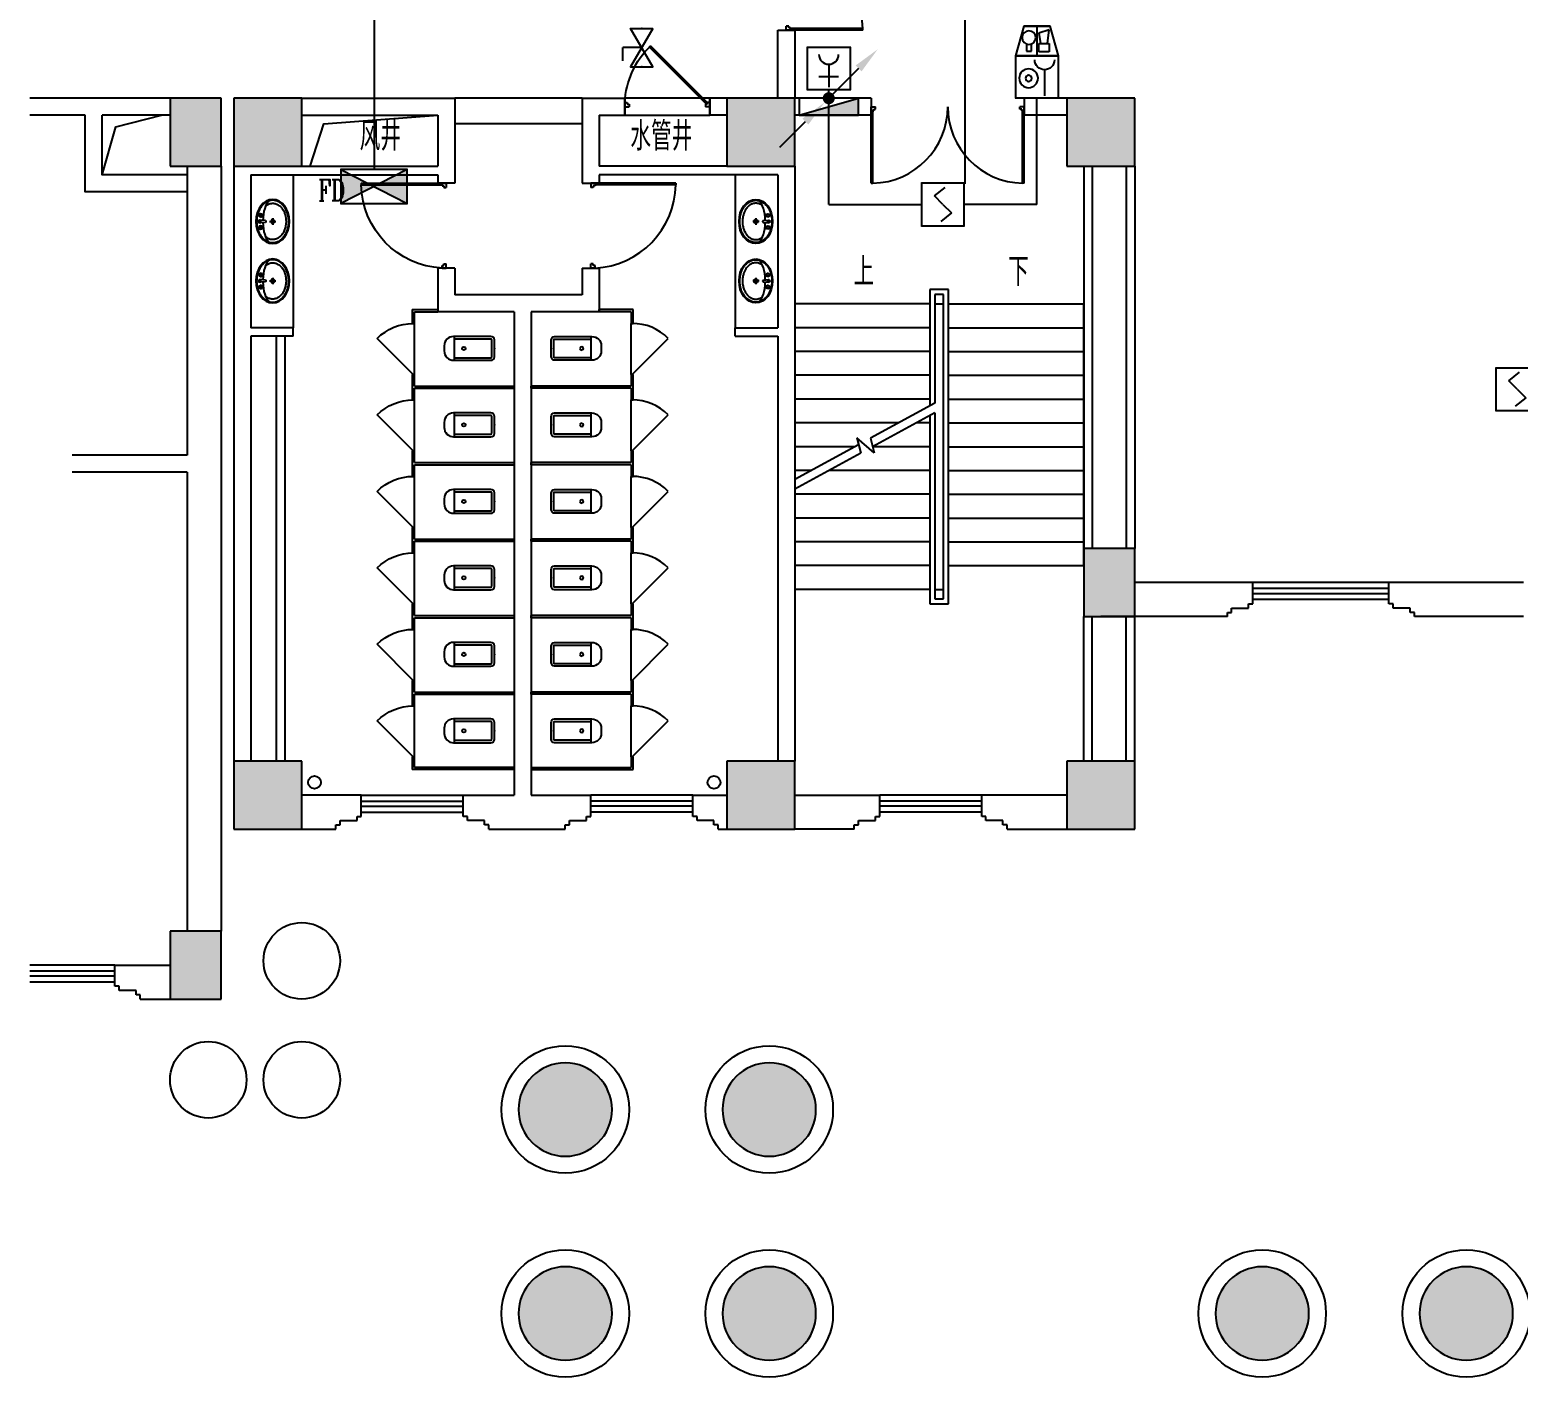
# Model space of a CAD drawing. Extents: x 190999 to 918899, y -200814 to 215286.
# Drawn here: x 771049 to 788560, y -62346 to -46491 of the extents above; entities that cross this region are included whole.
import ezdxf

# ---------------------------------------------------------------- set-up
doc = ezdxf.new("R2010")
doc.units = 0
doc.header["$LTSCALE"] = 1000
doc.header["$MEASUREMENT"] = 0
for name, color, linetype in [('00-EQUIP', 3, 'Continuous'), ('00-LWIRE', 4, 'Continuous'), ('00-WIRE-4', 6, 'Continuous'), ('A-卫生间', 250, 'Continuous'), ('A-墙线', 2, 'Continuous'), ('A-外包装修', 250, 'Continuous'), ('A-外窗', 145, 'Continuous'), ('A-门', 167, 'Continuous'), ('COLUMN', 2, 'Continuous'), ('DIM_SYMB', 3, 'Continuous'), ('EQUIP_消火栓', 1, 'Continuous'), ('PUB_HATCH', 250, 'Continuous'), ('PUB_TEXT', 7, 'Continuous'), ('STAIR', 5, 'Continuous'), ('房间名称', 7, 'Continuous'), ('暖通-风-说明', 3, 'Continuous'), ('洞口线', 165, 'Continuous'), ('雨水管', 151, 'Continuous')]:
    doc.layers.add(name, color=color, linetype=linetype)
doc.styles.add('_TCH_DIM', font='SIMPLEX', dxfattribs={"bigfont": 'GBCBIG'})
doc.styles.add('HZ-ZGBZ', font='romanc.shx', dxfattribs={"width": 0.65})
doc.styles.get("Standard").update_dxf_attribs({"font": 'simhei.ttf'})

# ---------------------------------------------------------------- blocks, each defined once
blk = doc.blocks.new('m1800')
at = {"layer": 'A-墙线'}
for p, q in [((-900, -100), (-900, 100)), ((900, -100), (900, 100))]:
    blk.add_line(p, q, dxfattribs=at)
at = {"layer": 'A-门'}
for p, q in [((-900, 900), (-900, 0)), ((-900, 900), (-880, 900)), ((-880, 900), (-880, 50)), ((880, 900), (880, 50)), ((900, 900), (880, 900)), ((900, 900), (900, 0)), ((-900, 50), (-870, 50)), ((-900, 0), (-850, 0)), ((-870, 50), (-870, 30)), ((-870, 30), (-850, 30)), ((-850, 30), (-850, 0)), ((850, 30), (850, 0)), ((870, 30), (850, 30)), ((900, 0), (850, 0)), ((870, 50), (870, 30)), ((900, 50), (870, 50))]:
    blk.add_line(p, q, dxfattribs=at)
for centre, start, end in [((-900, 0), 0, 88.7267), ((900, 0), 91.2733, 180)]:
    blk.add_arc(centre, 900, start, end, dxfattribs=at)
blk = doc.blocks.new('m1000')
at = {"layer": 'A-墙线'}
for p, q in [((0, 0), (0, 200)), ((1000, 0), (1000, 200))]:
    blk.add_line(p, q, dxfattribs=at)
at = {"layer": 'A-门'}
for p, q in [((0, 1100), (0, 100)), ((0, 1100), (20, 1100)), ((20, 1100), (20, 150)), ((0, 150), (30, 150)), ((0, 100), (50, 100)), ((30, 150), (30, 130)), ((30, 130), (50, 130)), ((50, 130), (50, 100)), ((950, 130), (950, 100)), ((970, 130), (950, 130)), ((1000, 100), (950, 100)), ((970, 150), (970, 130)), ((1000, 150), (970, 150)), ((1000, 150), (1000, 100))]:
    blk.add_line(p, q, dxfattribs=at)
blk.add_arc((0, 100), 1000, 2.866, 88.854, dxfattribs=at)
blk = doc.blocks.new('手盆')
at = {"layer": 'A-卫生间'}
for p, q in [((113, 12), (46, 16)), ((160, 0), (235, 0)), ((198, -37), (198, 38)), ((113, -11), (46, -16))]:
    blk.add_line(p, q, dxfattribs=at)
for centre, major_axis, ratio, start_param, end_param in [((198, 0), (0, 259), 0.763797, 3.141593, 9.424778), ((194, 0), (0, 259), 0.413212, 0.351725, 1.519021), ((106, 0), (0, 13.9), 0.9, 3.760941, 5.663837), ((194, 0), (0, 259), 0.413212, 1.620217, 2.789865)]:
    blk.add_ellipse(centre, major_axis=major_axis, ratio=ratio, start_param=start_param, end_param=end_param, dxfattribs=at)
for centre, major_axis in [((46, 0), (0, 15.8)), ((56, 71), (0, 20.6)), ((56, 71), (0, 15.6)), ((198, 0), (0, 23.4)), ((56, -71), (0, 20.6)), ((56, -71), (0, 15.6))]:
    blk.add_ellipse(centre, major_axis=major_axis, ratio=0.9, dxfattribs=at)
for points, knots in [([(198, -249), (204, -249), (211, -249), (228, -246), (239, -243), (260, -236), (270, -231), (290, -218), (299, -211), (317, -194), (325, -185), (340, -164), (347, -153), (360, -129), (365, -116), (374, -90), (378, -76), (383, -48), (385, -34), (387, -5), (387, 9), (385, 38), (383, 52), (377, 80), (373, 94), (364, 120), (358, 133), (345, 156), (338, 167), (323, 187), (314, 197), (296, 213), (287, 220), (267, 232), (257, 237), (236, 244), (225, 247), (204, 249), (193, 249), (171, 247), (161, 245), (140, 237), (129, 232), (110, 221), (100, 213), (82, 197), (74, 188), (58, 168), (51, 157), (38, 133), (32, 121), (23, 95), (19, 81), (13, 53), (11, 39), (9, 10), (9, -4), (10, -33), (12, -47), (18, -75), (21, -89), (30, -115), (36, -128), (48, -152), (55, -163), (70, -184), (78, -193), (96, -210), (105, -218), (125, -230), (135, -235), (156, -243), (167, -246), (184, -249), (191, -249), (198, -249)], [0, 0, 0, 0, 0.105369, 0.105369, 0.278747, 0.278747, 0.452125, 0.452125, 0.625504, 0.625504, 0.798882, 0.798882, 0.97226, 0.97226, 1.145639, 1.145639, 1.319017, 1.319017, 1.492395, 1.492395, 1.665774, 1.665774, 1.839152, 1.839152, 2.01253, 2.01253, 2.185909, 2.185909, 2.359287, 2.359287, 2.532665, 2.532665, 2.706044, 2.706044, 2.879422, 2.879422, 3.0528, 3.0528, 3.226179, 3.226179, 3.399557, 3.399557, 3.572935, 3.572935, 3.746313, 3.746313, 3.919692, 3.919692, 4.09307, 4.09307, 4.266448, 4.266448, 4.439827, 4.439827, 4.613205, 4.613205, 4.786583, 4.786583, 4.959962, 4.959962, 5.13334, 5.13334, 5.306718, 5.306718, 5.480097, 5.480097, 5.653475, 5.653475, 5.826853, 5.826853, 6.000232, 6.000232, 6.17361, 6.17361, 6.283185, 6.283185, 6.283185, 6.283185]), ([(119, -185), (121, -187), (123, -188), (130, -193), (135, -196), (146, -202), (152, -205), (163, -209), (169, -210), (180, -213), (186, -214), (194, -214), (196, -214), (198, -214), (204, -214), (209, -214), (222, -212), (229, -210), (241, -206), (245, -204), (254, -200), (259, -197), (269, -191), (275, -187), (286, -178), (291, -173), (300, -162), (304, -158), (314, -145), (319, -137), (327, -123), (329, -118), (334, -107), (336, -101), (341, -89), (343, -83), (346, -71), (348, -64), (351, -49), (352, -40), (354, -22), (355, -13), (355, 5), (355, 14), (354, 32), (352, 41), (349, 58), (348, 66), (343, 81), (341, 89), (335, 104), (332, 111), (326, 125), (322, 132), (314, 144), (310, 150), (301, 162), (296, 167), (287, 177), (281, 181), (272, 189), (267, 192), (256, 199), (250, 202), (238, 207), (233, 209), (223, 211), (217, 212), (205, 214), (198, 214), (186, 213), (181, 213), (171, 211), (166, 210), (151, 205), (141, 200), (128, 191), (123, 188), (119, 185)], [5.740897, 5.740897, 5.740897, 5.740897, 5.780874, 5.780874, 5.896829, 5.896829, 6.012784, 6.012784, 6.128739, 6.128739, 6.240697, 6.240697, 6.283185, 6.283185, 6.283185, 6.399826, 6.399826, 6.5409, 6.5409, 6.634, 6.634, 6.7271, 6.7271, 6.852188, 6.852188, 6.977276, 6.977276, 7.077377, 7.077377, 7.229977, 7.229977, 7.317389, 7.317389, 7.404801, 7.404801, 7.497094, 7.497094, 7.589386, 7.589386, 7.712334, 7.712334, 7.835281, 7.835281, 7.958228, 7.958228, 8.081175, 8.081175, 8.194983, 8.194983, 8.30879, 8.30879, 8.422598, 8.422598, 8.537599, 8.537599, 8.6526, 8.6526, 8.767602, 8.767602, 8.884432, 8.884432, 8.982435, 8.982435, 9.119467, 9.119467, 9.224191, 9.224191, 9.328914, 9.328914, 9.470087, 9.470087, 9.571187, 9.571187, 9.672288, 9.672288, 9.874489, 9.874489, 9.967059, 9.967059, 9.967059, 9.967059])]:
    blk.add_open_spline(points, degree=3, knots=knots, dxfattribs=at)
blk.add_point((46, 0), dxfattribs=at)
blk = doc.blocks.new('$TwtSys$00000434')
for p, q in [((-0.5, 0.5), (-0.5, -0.5)), ((-0.5, -0.5), (0.5, 0.5)), ((0.5, 0.5), (-0.5, 0.5)), ((0.5, -0.5), (0.5, 0.5)), ((-0.5, -0.5), (0.5, -0.5))]:
    blk.add_line(p, q)
blk.add_solid([(0.5, -0.5), (0.5, 0.5), (-0.5, -0.5)])
blk = doc.blocks.new('bfm01')
at = {"layer": 'A-墙线'}
for p, q in [((-200, 0), (0, 0)), ((-200, -1000), (0, -1000))]:
    blk.add_line(p, q, dxfattribs=at)
at = {"layer": 'A-门'}
for p, q in [((-200, -1000), (-200, 0)), ((-100, 0), (-100, -50)), ((-70, -50), (-100, -50)), ((-50, -30), (-70, -30)), ((-70, -30), (-70, -50)), ((-64, -44), (-50, -30)), ((-64, -44), (603, -711)), ((-50, 0), (-50, -30)), ((-50, -30), (617, -697)), ((0, 0), (0, -1000)), ((-70, -950), (-100, -950)), ((-100, -1000), (-100, -950)), ((-50, -1000), (-100, -1000)), ((-70, -970), (-70, -950)), ((-50, -970), (-70, -970)), ((-50, -1000), (-50, -970))]:
    blk.add_line(p, q, dxfattribs=at)
blk.add_arc((-100, 0), 1000, 272.866, 315.8103, dxfattribs=at)
blk = doc.blocks.new('$lvtry$00000200')
for p, q in [((-140, -40, 0), (-140, -480, 0)), ((-110, -40, 0), (-110, -470, 0)), ((100, 0, 0), (-100, 0, 0)), ((100, -30, 0), (-100, -30, 0)), ((110, -470, 0), (110, -40, 0)), ((140, -480, 0), (140, -40, 0)), ((140, -470, 0), (-140, -470, 0)), ((-30, -590, 0), (30, -590, 0))]:
    blk.add_line(p, q)
blk.add_circle((0, -359, 0), 20)
for centre, radius, start, end in [((-100, -40, 0), 40, 90, 180), ((-100, -40, 0), 10, 90, 180), ((100, -40, 0), 40, 0, 90), ((100, -40, 0), 10, 0, 90), ((-30, -480, 0), 110, 180, 270), ((30, -480, 0), 110, 270, 0)]:
    blk.add_arc(centre, radius, start, end)
blk.add_point((0, 0))
blk = doc.blocks.new('$DorLib2D$00000114')
at = {"color": 0}
blk.add_line((0.5, 0), (-0.207, 0.707), dxfattribs=at)
blk.add_arc((0.5, 0), 1, 135, 180, dxfattribs=at)
blk = doc.blocks.new('_LINKPT1')
at = {"color": 0}
blk.add_line((0, 0), (0, 0), dxfattribs=at)
blk = doc.blocks.new('3T1W6ZCM')
for p, q in [((0.5, 0.5), (-0.5, 0.5)), ((-0.5, 0.5), (-0.5, -0.5)), ((0.5, -0.5), (0.5, 0.5)), ((-0.178, 0.172), (-0.178, -0.443)), ((-0.5, -0.5), (0.5, -0.5))]:
    blk.add_line(p, q)
at = {"const_width": 0.04}
blk.add_lwpolyline([(-0.5, 0.5), (-0.5, -0.5), (0.5, -0.5), (0.5, 0.5)], close=True, dxfattribs=at)
for radius in [0.222, 0.074]:
    blk.add_circle((0.197, -0.03), radius)
blk.add_arc((-0.178, 0.403), 0.231, 180, 0)
at = {"xscale": 0.002, "yscale": 0.002, "zscale": 0.002}
for p in [(0, 0.5), (-0.5, 0), (0.5, 0), (0, -0.5)]:
    blk.add_blockref('_LINKPT1', p, dxfattribs=at)
at = {"flags": 9}
blk.add_attdef('A', (0, 0), '', height=0.00002, dxfattribs=at)
blk = doc.blocks.new('6A2OE7N0')
for p, q in [((-0.3, 0.35), (-0.5, -0.35)), ((0.3, 0.35), (-0.3, 0.35)), ((-0.246, -0.061), (-0.286, 0.259)), ((-0.286, 0.259), (-0.046, 0.179)), ((-0.046, 0.179), (-0.086, -0.061)), ((0, 0.35), (0, -0.35)), ((0.5, -0.35), (0.3, 0.35)), ((-0.5, -0.35), (0.5, -0.35)), ((-0.286, -0.061), (-0.286, -0.261)), ((-0.046, -0.061), (-0.286, -0.061)), ((-0.286, -0.261), (-0.046, -0.261)), ((-0.046, -0.261), (-0.046, -0.061)), ((0.13, -0.244), (0.13, -0.072)), ((0.25, -0.244), (0.13, -0.244)), ((0.25, -0.072), (0.25, -0.244))]:
    blk.add_line(p, q)
at = {"const_width": 0.04, "flags": 128}
blk.add_lwpolyline([(-0.5, -0.35), (-0.3, 0.35), (0.3, 0.35), (0.5, -0.35)], close=True, dxfattribs=at)
blk.add_circle((0.19, 0.076), 0.16)
at = {"xscale": 0.002, "yscale": 0.002, "zscale": 0.002}
for p in [(-0.4, 0), (0, 0.35), (0.4, 0), (0, -0.35)]:
    blk.add_blockref('_LINKPT1', p, dxfattribs=at)
at = {"flags": 9}
blk.add_attdef('A', (0, 0), '', height=0.00002, dxfattribs=at)
blk = doc.blocks.new('J62IR8YJ')
for p, q in [((-0.5, 1), (0.5, 1)), ((-0.5, 0), (-0.5, 1)), ((0.5, 1), (0.5, 0)), ((0, 0.598), (0, 0.06)), ((0.5, 0), (-0.5, 0)), ((-0.231, 0.312), (0.231, 0.312))]:
    blk.add_line(p, q)
at = {"const_width": 0.04, "flags": 128}
blk.add_lwpolyline([(-0.5, 0), (-0.5, 1), (0.5, 1), (0.5, 0)], close=True, dxfattribs=at)
blk.add_arc((0, 0.829), 0.231, 180, 0)
at = {"xscale": 0.002, "yscale": 0.00200000000000955, "zscale": 0.002}
for p in [(0, 1), (-0.5, 0.5), (0.5, 0.5), (0, 0)]:
    blk.add_blockref('_LINKPT1', p, dxfattribs=at)
at = {"flags": 9}
blk.add_attdef('A', (0, 0), '', height=0.00002, dxfattribs=at)
blk = doc.blocks.new('3S1KCGW2')
for p, q in [((0.5, 0.5), (-0.5, 0.5)), ((-0.5, 0.5), (-0.5, -0.5)), ((-0.2, 0.2), (0.05, 0.4)), ((0.5, -0.5), (0.5, 0.5)), ((0, 0), (-0.2, 0.2)), ((0, 0), (0.2, -0.2)), ((0.2, -0.2), (-0.05, -0.4)), ((-0.5, -0.5), (0.5, -0.5))]:
    blk.add_line(p, q)
at = {"const_width": 0.04, "flags": 128}
blk.add_lwpolyline([(-0.5, -0.5), (-0.5, 0.5), (0.5, 0.5), (0.5, -0.5)], close=True, dxfattribs=at)
at = {"xscale": 0.002, "yscale": 0.002, "zscale": 0.002}
for p in [(0, 0.5), (-0.5, 0), (0.5, 0), (0, -0.5)]:
    blk.add_blockref('_LINKPT1', p, dxfattribs=at)
at = {"flags": 9}
blk.add_attdef('A', (0, 0), '', height=0.00002, dxfattribs=at)
blk = doc.blocks.new('6H2KALM6')
for p, q in [((-0.78, 0.4), (0.78, -0.4)), ((0.78, 0.4), (-0.78, -0.4)), ((0.78, 0.4), (-0.78, 0.4)), ((-0.78, 0.4), (-0.78, -0.4)), ((0.78, -0.4), (0.78, 0.4)), ((-0.78, -0.4), (0.78, -0.4))]:
    blk.add_line(p, q)
at = {"const_width": 0.04}
blk.add_lwpolyline([(-0.78, 0.4), (-0.78, -0.4), (0.78, -0.4), (0.78, 0.4)], close=True, dxfattribs=at)
for points in [[(-0.78, 0.4), (0, 0), (-0.78, -0.4)], [(0.78, 0.4), (0, 0), (0.78, -0.4)]]:
    blk.add_solid(points)
at = {"xscale": 0.002, "yscale": 0.002, "zscale": 0.002}
for p in [(0, 0.4), (-0.78, 0), (0.78, 0), (0, -0.4)]:
    blk.add_blockref('_LINKPT1', p, dxfattribs=at)
at = {"flags": 9}
blk.add_attdef('A', (0, 0), '', height=0.00002, dxfattribs=at)
blk = doc.blocks.new('$VALVE$00000437')
for p in [(0, 0), (87, 124.3)]:
    blk.add_line(p, (0, 124.3))
blk.add_lwpolyline([(-125.2, -72.3), (125.2, 72.3), (125.2, -72.3), (-125.2, 72.3)], close=True)
for p in [(-125.2, 0), (125.2, 0)]:
    blk.add_point(p)
blk = doc.blocks.new('_WRLD1L')
for p, q in [((0.7, 0.7), (0, 0)), ((0.104, 0.104), (0.104, 0.104)), ((-0.104, -0.104), (-0.104, -0.104))]:
    blk.add_line(p, q)
at = {"const_width": 0.142}
blk.add_lwpolyline([(-0.071, 0, 1), (0.071, 0, 1)], format="xyb", close=True, dxfattribs=at)
blk.add_solid([(0.63, 0.77), (0.77, 0.63), (1.15, 1.15)])
at = {"width": 0.8, "flags": 9}
blk.add_attdef('A', (0, 0), '', height=0.00002, dxfattribs=at)
blk = doc.blocks.new('_WRLD10L')
for p, q in [((1.15, 1.15), (0.55, 0.55)), ((0.104, 0.104), (0.104, 0.104)), ((-0.104, -0.104), (-0.104, -0.104))]:
    blk.add_line(p, q)
at = {"const_width": 0.142}
blk.add_lwpolyline([(-0.071, 0, 1), (0.071, 0, 1)], format="xyb", close=True, dxfattribs=at)
blk.add_solid([(0.62, 0.48), (0.48, 0.62), (0.1, 0.1)])
at = {"width": 0.8, "flags": 9}
blk.add_attdef('A', (0, 0), '', height=0.00002, dxfattribs=at)

msp = doc.modelspace()

# ---------------------------------------------------------------- hatches: boundary and pattern name
at = {"layer": 'PUB_HATCH'}
for points in [[(773298.5, -47296.3), (772698.5, -47296.3), (772698.5, -48096.3), (773298.5, -48096.3)], [(774248.5, -47296.3), (773448.5, -47296.3), (773448.5, -48096.3), (774248.5, -48096.3)], [(780048.5, -47296.3), (779248.5, -47296.3), (779248.5, -48096.3), (780048.5, -48096.3)], [(784048.5, -47296.3), (783248.5, -47296.3), (783248.5, -48096.3), (784048.5, -48096.3)], [(784048.5, -52596.3), (783448.5, -52596.3), (783448.5, -53396.3), (784048.5, -53396.3)], [(774248.5, -55096.3), (773448.5, -55096.3), (773448.5, -55896.3), (774248.5, -55896.3)], [(780048.5, -55096.3), (779248.5, -55096.3), (779248.5, -55896.3), (780048.5, -55896.3)], [(784048.5, -55096.3), (783248.5, -55096.3), (783248.5, -55896.3), (784048.5, -55896.3)], [(773298.5, -57096.3), (772698.5, -57096.3), (772698.5, -57896.3), (773298.5, -57896.3)], [(776798.5, -59196.3, 1), (777898.5, -59196.3, 1)], [(780298.5, -59196.3, 1), (779198.5, -59196.3, 1)], [(776798.5, -61596.3, 1), (777898.5, -61596.3, 1)], [(779198.5, -61596.3, 1), (780298.5, -61596.3, 1)], [(784998.5, -61596.3, 1), (786098.5, -61596.3, 1)], [(787398.5, -61596.3, 1), (788498.5, -61596.3, 1)]]:
    msp.add_hatch(color=256, dxfattribs=at).paths.add_polyline_path(points)

# ---------------------------------------------------------------- linework, layer by layer
at = {"layer": '00-WIRE-4'}
for p, q in [((782048.5, -41606.3), (782048.5, -48303.1)), ((775098.5, -45846.3), (775098.5, -48136.6)), ((780448.8, -48546.3), (780448.8, -47196.3)), ((782898.5, -48546.3), (782898.5, -47296.3)), ((780448.8, -48546.3), (781541.5, -48546.3)), ((782898.5, -48546.3), (782041.5, -48546.3))]:
    msp.add_line(p, q, dxfattribs=at)
at = {"layer": 'A-卫生间'}
for p, q in [((777548.5, -47296.3), (776048.5, -47296.3)), ((777548.5, -47596.3), (776048.5, -47596.3)), ((774148.5, -48196.3), (774148.5, -49996.3)), ((779348.5, -48196.3), (779348.5, -49996.3)), ((775548.5, -49783.8), (775548.5, -49946.3)), ((775548.5, -49783.8), (775848.5, -49783.8)), ((775573.5, -49946.3), (775573.5, -49808.8)), ((775573.5, -49808.8), (775848.5, -49808.8)), ((775848.5, -49783.8), (775848.5, -49808.8)), ((778148.5, -49783.8), (777748.5, -49783.8)), ((777748.5, -49808.8), (777748.5, -49783.8)), ((778123.5, -49808.8), (777748.5, -49808.8)), ((778123.5, -49808.8), (778123.5, -49946.3)), ((778148.5, -49946.3), (778148.5, -49783.8)), ((775548.5, -49946.3), (775573.5, -49946.3)), ((778123.5, -49946.3), (778148.5, -49946.3)), ((773948.5, -50096.3), (773948.5, -55096.3)), ((774048.5, -50096.3), (774048.5, -55096.3)), ((775573.5, -50546.3), (775548.5, -50546.3)), ((775548.5, -50546.3), (775548.5, -50708.8)), ((775573.5, -50683.8), (775573.5, -50546.3)), ((778148.5, -50546.3), (778123.5, -50546.3)), ((778123.5, -50546.3), (778123.5, -50683.8)), ((778148.5, -50708.8), (778148.5, -50546.3)), ((775548.5, -50708.8), (775548.5, -50846.3)), ((775573.5, -50683.8), (776748.5, -50683.8)), ((775573.5, -50846.3), (775573.5, -50708.8)), ((775573.5, -50708.8), (776748.5, -50708.8)), ((776748.5, -50683.8), (776748.5, -50708.8)), ((778123.5, -50683.8), (776948.5, -50683.8)), ((776948.5, -50708.8), (776948.5, -50683.8)), ((778123.5, -50708.8), (776948.5, -50708.8)), ((778123.5, -50708.8), (778123.5, -50846.3)), ((778148.5, -50846.3), (778148.5, -50708.8)), ((775548.5, -50846.3), (775573.5, -50846.3)), ((778123.5, -50846.3), (778148.5, -50846.3)), ((775573.5, -51446.3), (775548.5, -51446.3)), ((775548.5, -51446.3), (775548.5, -51608.8)), ((775573.5, -51583.8), (775573.5, -51446.3)), ((778148.5, -51446.3), (778123.5, -51446.3)), ((778123.5, -51446.3), (778123.5, -51583.8)), ((778148.5, -51608.8), (778148.5, -51446.3)), ((775548.5, -51608.8), (775548.5, -51746.3)), ((775573.5, -51583.8), (776748.5, -51583.8)), ((775573.5, -51746.3), (775573.5, -51608.8)), ((775573.5, -51608.8), (776748.5, -51608.8)), ((776748.5, -51583.8), (776748.5, -51608.8)), ((778123.5, -51583.8), (776948.5, -51583.8)), ((776948.5, -51608.8), (776948.5, -51583.8)), ((778123.5, -51608.8), (776948.5, -51608.8)), ((778123.5, -51608.8), (778123.5, -51746.3)), ((778148.5, -51746.3), (778148.5, -51608.8)), ((775548.5, -51746.3), (775573.5, -51746.3)), ((778123.5, -51746.3), (778148.5, -51746.3)), ((775573.5, -52346.3), (775548.5, -52346.3)), ((775548.5, -52346.3), (775548.5, -52508.8)), ((775573.5, -52483.8), (775573.5, -52346.3)), ((778148.5, -52346.3), (778123.5, -52346.3)), ((778123.5, -52346.3), (778123.5, -52483.8)), ((778148.5, -52508.8), (778148.5, -52346.3)), ((775548.5, -52508.8), (775548.5, -52646.3)), ((775573.5, -52483.8), (776748.5, -52483.8)), ((775573.5, -52508.8), (776748.5, -52508.8)), ((775573.5, -52646.3), (775573.5, -52508.8)), ((776748.5, -52483.8), (776748.5, -52508.8)), ((778123.5, -52483.8), (776948.5, -52483.8)), ((776948.5, -52508.8), (776948.5, -52483.8)), ((778123.5, -52508.8), (776948.5, -52508.8)), ((778123.5, -52508.8), (778123.5, -52646.3)), ((778148.5, -52646.3), (778148.5, -52508.8)), ((775548.5, -52646.3), (775573.5, -52646.3)), ((778123.5, -52646.3), (778148.5, -52646.3)), ((775573.5, -53246.3), (775548.5, -53246.3)), ((775548.5, -53246.3), (775548.5, -53408.8)), ((775548.5, -53408.8), (775548.5, -53546.3)), ((775573.5, -53383.8), (775573.5, -53246.3)), ((775573.5, -53383.8), (776748.5, -53383.8)), ((775573.5, -53408.8), (776748.5, -53408.8)), ((775573.5, -53546.3), (775573.5, -53408.8)), ((776748.5, -53383.8), (776748.5, -53408.8)), ((778123.5, -53383.8), (776948.5, -53383.8)), ((776948.5, -53408.8), (776948.5, -53383.8)), ((778123.5, -53408.8), (776948.5, -53408.8)), ((778148.5, -53246.3), (778123.5, -53246.3)), ((778123.5, -53246.3), (778123.5, -53383.8)), ((778123.5, -53408.8), (778123.5, -53546.3)), ((778148.5, -53408.8), (778148.5, -53246.3)), ((778148.5, -53546.3), (778148.5, -53408.8)), ((775548.5, -53546.3), (775573.5, -53546.3)), ((778123.5, -53546.3), (778148.5, -53546.3)), ((775573.5, -54146.3), (775548.5, -54146.3)), ((775548.5, -54146.3), (775548.5, -54308.8)), ((775573.5, -54283.8), (775573.5, -54146.3)), ((775573.5, -54283.8), (776748.5, -54283.8)), ((776748.5, -54283.8), (776748.5, -54308.8)), ((778123.5, -54283.8), (776948.5, -54283.8)), ((776948.5, -54308.8), (776948.5, -54283.8)), ((778148.5, -54146.3), (778123.5, -54146.3)), ((778123.5, -54146.3), (778123.5, -54283.8)), ((778148.5, -54308.8), (778148.5, -54146.3)), ((775548.5, -54308.8), (775548.5, -54446.3)), ((775548.5, -54446.3), (775573.5, -54446.3)), ((775573.5, -54446.3), (775573.5, -54308.8)), ((775573.5, -54308.8), (776748.5, -54308.8)), ((778123.5, -54308.8), (776948.5, -54308.8)), ((778123.5, -54308.8), (778123.5, -54446.3)), ((778123.5, -54446.3), (778148.5, -54446.3)), ((778148.5, -54446.3), (778148.5, -54308.8)), ((775573.5, -55046.3), (775548.5, -55046.3)), ((775548.5, -55046.3), (775548.5, -55196.3)), ((775573.5, -55171.3), (775573.5, -55046.3)), ((778148.5, -55046.3), (778123.5, -55046.3)), ((778123.5, -55046.3), (778123.5, -55171.3)), ((778148.5, -55196.3), (778148.5, -55046.3)), ((776748.5, -55196.3), (775548.5, -55196.3)), ((776748.5, -55171.3), (775573.5, -55171.3)), ((776748.5, -55196.3), (776748.5, -55171.3)), ((776948.5, -55171.3), (778123.5, -55171.3)), ((776948.5, -55171.3), (776948.5, -55196.3)), ((776948.5, -55196.3), (778148.5, -55196.3))]:
    msp.add_line(p, q, dxfattribs=at)
at = {"layer": 'A-墙线'}
for p, q in [((779848.5, -47296.3), (779848.5, -46496.3)), ((780048.5, -46496.3), (780048.5, -47296.3)), ((772698.5, -47296.3), (771048.5, -47296.3)), ((774248.5, -47296.3), (776048.5, -47296.3)), ((776048.5, -47296.3), (776048.5, -48296.3)), ((777548.5, -47296.3), (777548.5, -48296.3)), ((777548.5, -47296.3), (778048.5, -47296.3)), ((778048.5, -47296.3), (778048.5, -47496.3)), ((779248.5, -47296.3), (779048.5, -47296.3)), ((779048.5, -47296.3), (779048.5, -47496.3)), ((780948.5, -47296.3), (780048.5, -47296.3)), ((783248.5, -47296.3), (782748.5, -47296.3)), ((771698.5, -47496.3), (771048.5, -47496.3)), ((772698.5, -47496.3), (771898.5, -47496.3)), ((774248.5, -47496.3), (775848.5, -47496.3)), ((775848.5, -47496.3), (775848.5, -48096.3)), ((777748.5, -47496.3), (777748.5, -48096.3)), ((777748.5, -47496.3), (778048.5, -47496.3)), ((779248.5, -47496.3), (779048.5, -47496.3)), ((780948.5, -47496.3), (780048.5, -47496.3)), ((783248.5, -47496.3), (782748.5, -47496.3)), ((772898.5, -48096.3), (772898.5, -51496.3)), ((773298.5, -48096.3), (773298.5, -57096.3)), ((773448.5, -48096.3), (773448.5, -55096.3)), ((774248.5, -48096.3), (775848.5, -48096.3)), ((779248.5, -48096.3), (777748.5, -48096.3)), ((780048.5, -48096.3), (780048.5, -55096.3)), ((783448.5, -48096.3), (783448.5, -52596.3)), ((783548.5, -48096.3), (783548.5, -52596.3)), ((783948.5, -48096.3), (783948.5, -52596.3)), ((784048.5, -48096.3), (784048.5, -52596.3)), ((773648.5, -48196.3), (775848.5, -48196.3)), ((773648.5, -48196.3), (773648.5, -49996.3)), ((775848.5, -48196.3), (775848.5, -48296.3)), ((777748.5, -48196.3), (777748.5, -48296.3)), ((779848.5, -48196.3), (777748.5, -48196.3)), ((779848.5, -48196.3), (779848.5, -49996.3)), ((775848.5, -49296.3), (775848.5, -49808.8)), ((776048.5, -49296.3), (776048.5, -49608.8)), ((777548.5, -49296.3), (777548.5, -49608.8)), ((777748.5, -49296.3), (777748.5, -49808.8)), ((777548.5, -49608.8), (776048.5, -49608.8)), ((776748.5, -49808.8), (775848.5, -49808.8)), ((776748.5, -49808.8), (776748.5, -55496.3)), ((776948.5, -49808.8), (776948.5, -55496.3)), ((777748.5, -49808.8), (776948.5, -49808.8)), ((774148.5, -49996.3), (773648.5, -49996.3)), ((774148.5, -50096.3), (774148.5, -49996.3)), ((779348.5, -49996.3), (779848.5, -49996.3)), ((779348.5, -50096.3), (779348.5, -49996.3)), ((773648.5, -50096.3), (773648.5, -55096.3)), ((774148.5, -50096.3), (773648.5, -50096.3)), ((779348.5, -50096.3), (779848.5, -50096.3)), ((779848.5, -50096.3), (779848.5, -55096.3)), ((772898.5, -51496.3), (771548.5, -51496.3)), ((772898.5, -51696.3), (771548.5, -51696.3)), ((772898.5, -51696.3), (772898.5, -57096.3)), ((785438.3, -52996.3), (784048.5, -52996.3)), ((785438.3, -53246.3), (785438.3, -52996.3)), ((787038.3, -53246.3), (787038.3, -52996.3)), ((788620.6, -52996.3), (787038.3, -52996.3)), ((783448.5, -55096.3), (783448.5, -53396.3)), ((783548.5, -55096.3), (783548.5, -53396.3)), ((785138.3, -53396.3), (783648.5, -53396.3)), ((783948.5, -55096.3), (783948.5, -53396.3)), ((784048.5, -55096.3), (784048.5, -53396.3)), ((785138.3, -53396.3), (785138.3, -53346.3)), ((785138.3, -53346.3), (785188.3, -53346.3)), ((785188.3, -53346.3), (785188.3, -53296.3)), ((785188.3, -53296.3), (785388.3, -53296.3)), ((785388.3, -53246.3), (785438.3, -53246.3)), ((785388.3, -53296.3), (785388.3, -53246.3)), ((787088.3, -53246.3), (787038.3, -53246.3)), ((787088.3, -53296.3), (787088.3, -53246.3)), ((787288.3, -53296.3), (787088.3, -53296.3)), ((787288.3, -53346.3), (787288.3, -53296.3)), ((787338.3, -53346.3), (787288.3, -53346.3)), ((787338.3, -53396.3), (787338.3, -53346.3)), ((788620.6, -53396.3), (787338.3, -53396.3)), ((774948.5, -55496.3), (774248.5, -55496.3)), ((774948.5, -55746.3), (774948.5, -55496.3)), ((776148.5, -55496.3), (776748.5, -55496.3)), ((776148.5, -55746.3), (776148.5, -55496.3)), ((776948.5, -55496.3), (777648.5, -55496.3)), ((777648.5, -55746.3), (777648.5, -55496.3)), ((778848.5, -55496.3), (779248.5, -55496.3)), ((778848.5, -55746.3), (778848.5, -55496.3)), ((780048.5, -55496.3), (781048.5, -55496.3)), ((781048.5, -55746.3), (781048.5, -55496.3)), ((782248.5, -55746.3), (782248.5, -55496.3)), ((783248.5, -55496.3), (782248.5, -55496.3)), ((774648.5, -55896.3), (774648.5, -55846.3)), ((774648.5, -55846.3), (774698.5, -55846.3)), ((774698.5, -55846.3), (774698.5, -55796.3)), ((774698.5, -55796.3), (774898.5, -55796.3)), ((774898.5, -55746.3), (774948.5, -55746.3)), ((774898.5, -55796.3), (774898.5, -55746.3)), ((776198.5, -55746.3), (776148.5, -55746.3)), ((776198.5, -55796.3), (776198.5, -55746.3)), ((776398.5, -55796.3), (776198.5, -55796.3)), ((776398.5, -55846.3), (776398.5, -55796.3)), ((776448.5, -55846.3), (776398.5, -55846.3)), ((776448.5, -55896.3), (776448.5, -55846.3)), ((777348.5, -55896.3), (777348.5, -55846.3)), ((777348.5, -55846.3), (777398.5, -55846.3)), ((777398.5, -55846.3), (777398.5, -55796.3)), ((777398.5, -55796.3), (777598.5, -55796.3)), ((777598.5, -55746.3), (777648.5, -55746.3)), ((777598.5, -55796.3), (777598.5, -55746.3)), ((778898.5, -55746.3), (778848.5, -55746.3)), ((778898.5, -55796.3), (778898.5, -55746.3)), ((779098.5, -55796.3), (778898.5, -55796.3)), ((779098.5, -55846.3), (779098.5, -55796.3)), ((779148.5, -55846.3), (779098.5, -55846.3)), ((779148.5, -55896.3), (779148.5, -55846.3)), ((780748.5, -55896.3), (780748.5, -55846.3)), ((780748.5, -55846.3), (780798.5, -55846.3)), ((780798.5, -55846.3), (780798.5, -55796.3)), ((780798.5, -55796.3), (780998.5, -55796.3)), ((780998.5, -55746.3), (781048.5, -55746.3)), ((780998.5, -55796.3), (780998.5, -55746.3)), ((782298.5, -55746.3), (782248.5, -55746.3)), ((782298.5, -55796.3), (782298.5, -55746.3)), ((782498.5, -55796.3), (782298.5, -55796.3)), ((782498.5, -55846.3), (782498.5, -55796.3)), ((782548.5, -55846.3), (782498.5, -55846.3)), ((782548.5, -55896.3), (782548.5, -55846.3)), ((774248.5, -55896.3), (774648.5, -55896.3)), ((776448.5, -55896.3), (777348.5, -55896.3)), ((779148.5, -55896.3), (779248.5, -55896.3)), ((780748.5, -55896.3), (780048.5, -55896.3)), ((782548.5, -55896.3), (783248.5, -55896.3)), ((772048.5, -57496.3), (772698.5, -57496.3)), ((772048.5, -57746.3), (772048.5, -57496.3)), ((772098.5, -57746.3), (772048.5, -57746.3)), ((772098.5, -57796.3), (772098.5, -57746.3)), ((772298.5, -57796.3), (772098.5, -57796.3)), ((772298.5, -57846.3), (772298.5, -57796.3)), ((772348.5, -57846.3), (772298.5, -57846.3)), ((772348.5, -57896.3), (772348.5, -57846.3)), ((772348.5, -57896.3), (772698.5, -57896.3))]:
    msp.add_line(p, q, dxfattribs=at)
for points in [[(772898.5, -48396.3), (771698.5, -48396.3), (771698.5, -47496.3)], [(772598.5, -48196.3), (771898.5, -48196.3), (771898.5, -47496.3)], [(772898.5, -48196.3), (771898.5, -48196.3), (771898.5, -47496.3)]]:
    msp.add_lwpolyline(points, dxfattribs=at)
at = {"layer": 'A-外包装修'}
for centre, radius in [((774248.5, -57446.3), 450), ((773148.5, -58846.3), 450), ((774248.5, -58846.3), 450), ((777348.5, -59196.3), 750), ((779748.5, -59196.3), 750), ((777348.5, -61596.3), 750), ((779748.5, -61596.3), 750), ((785548.5, -61596.3), 750), ((787948.5, -61596.3), 750)]:
    msp.add_circle(centre, radius, dxfattribs=at)
at = {"layer": 'A-外窗'}
for p, q in [((787038.3, -52996.3), (785438.3, -52996.3)), ((787038.3, -53066.3), (785438.3, -53066.3)), ((787038.3, -53126.3), (785438.3, -53126.3)), ((787038.3, -53196.3), (785438.3, -53196.3)), ((774948.5, -55496.3), (776148.5, -55496.3)), ((778848.5, -55496.3), (777648.5, -55496.3)), ((782248.5, -55496.3), (781048.5, -55496.3)), ((774948.5, -55566.3), (776148.5, -55566.3)), ((774948.5, -55626.3), (776148.5, -55626.3)), ((778848.5, -55566.3), (777648.5, -55566.3)), ((778848.5, -55626.3), (777648.5, -55626.3)), ((782248.5, -55566.3), (781048.5, -55566.3)), ((782248.5, -55626.3), (781048.5, -55626.3)), ((774948.5, -55696.3), (776148.5, -55696.3)), ((778848.5, -55696.3), (777648.5, -55696.3)), ((782248.5, -55696.3), (781048.5, -55696.3)), ((772048.5, -57496.3), (771048.5, -57496.3)), ((772048.5, -57566.3), (771048.5, -57566.3)), ((772048.5, -57626.3), (771048.5, -57626.3)), ((772048.5, -57696.3), (771048.5, -57696.3))]:
    msp.add_line(p, q, dxfattribs=at)
at = {"layer": 'A-门'}
for p, q in [((775573.5, -50546.3), (775573.5, -49946.3)), ((778123.5, -50546.3), (778123.5, -49946.3)), ((775573.5, -51446.3), (775573.5, -50846.3)), ((778123.5, -51446.3), (778123.5, -50846.3)), ((775573.5, -52346.3), (775573.5, -51746.3)), ((778123.5, -52346.3), (778123.5, -51746.3)), ((775573.5, -53246.3), (775573.5, -52646.3)), ((778123.5, -53246.3), (778123.5, -52646.3)), ((775573.5, -54146.3), (775573.5, -53546.3)), ((778123.5, -54146.3), (778123.5, -53546.3)), ((775573.5, -55046.3), (775573.5, -54446.3)), ((778123.5, -55046.3), (778123.5, -54446.3))]:
    msp.add_line(p, q, dxfattribs=at)
at = {"layer": 'COLUMN'}
for p, q in [((773298.5, -47296.3), (772698.5, -47296.3)), ((772698.5, -47296.3), (772698.5, -48096.3)), ((773298.5, -48096.3), (773298.5, -47296.3)), ((774248.5, -47296.3), (773448.5, -47296.3)), ((773448.5, -47296.3), (773448.5, -48096.3)), ((774248.5, -48096.3), (774248.5, -47296.3)), ((780048.5, -47296.3), (779248.5, -47296.3)), ((779248.5, -47296.3), (779248.5, -48096.3)), ((780048.5, -48096.3), (780048.5, -47296.3)), ((784048.5, -47296.3), (783248.5, -47296.3)), ((783248.5, -47296.3), (783248.5, -48096.3)), ((784048.5, -48096.3), (784048.5, -47296.3)), ((772698.5, -48096.3), (773298.5, -48096.3)), ((773448.5, -48096.3), (774248.5, -48096.3)), ((779248.5, -48096.3), (780048.5, -48096.3)), ((783248.5, -48096.3), (784048.5, -48096.3)), ((784048.5, -52596.3), (783448.5, -52596.3)), ((783448.5, -52596.3), (783448.5, -53396.3)), ((784048.5, -53396.3), (784048.5, -52596.3)), ((783448.5, -53396.3), (784048.5, -53396.3)), ((774248.5, -55096.3), (773448.5, -55096.3)), ((773448.5, -55096.3), (773448.5, -55896.3)), ((774248.5, -55896.3), (774248.5, -55096.3)), ((780048.5, -55096.3), (779248.5, -55096.3)), ((779248.5, -55096.3), (779248.5, -55896.3)), ((780048.5, -55896.3), (780048.5, -55096.3)), ((784048.5, -55096.3), (783248.5, -55096.3)), ((783248.5, -55096.3), (783248.5, -55896.3)), ((784048.5, -55896.3), (784048.5, -55096.3)), ((773448.5, -55896.3), (774248.5, -55896.3)), ((779248.5, -55896.3), (780048.5, -55896.3)), ((783248.5, -55896.3), (784048.5, -55896.3)), ((773298.5, -57096.3), (772698.5, -57096.3)), ((772698.5, -57096.3), (772698.5, -57896.3)), ((773298.5, -57896.3), (773298.5, -57096.3)), ((772698.5, -57896.3), (773298.5, -57896.3))]:
    msp.add_line(p, q, dxfattribs=at)
for centre, start, end in [((777348.5, -59196.3), 0, 180), ((779748.5, -59196.3), 0, 180), ((777348.5, -59196.3), 180, 0), ((779748.5, -59196.3), 180, 0), ((777348.5, -61596.3), 0, 180), ((779748.5, -61596.3), 0, 180), ((785548.5, -61596.3), 0, 180), ((787948.5, -61596.3), 0, 180), ((777348.5, -61596.3), 180, 0), ((779748.5, -61596.3), 180, 0), ((785548.5, -61596.3), 180, 0), ((787948.5, -61596.3), 180, 0)]:
    msp.add_arc(centre, 550, start, end, dxfattribs=at)
at = {"layer": 'DIM_SYMB'}
for points in [[(780843.5, -49716.3, 0, 0, 0), (780843.5, -50816.3, 80, 0, 0), (780843.5, -51116.3, 0, 0, 0)], [(782653.5, -49716.3, 0, 0, 0), (782653.5, -54276.3, 0, 0, 0), (780843.5, -54276.3, 0, 0, 0), (780843.5, -51976.3, 80, 0, 0), (780843.5, -51676.3, 0, 0, 0)]]:
    msp.add_lwpolyline(points, format="xyseb", dxfattribs=at)
at = {"layer": 'STAIR'}
for p, q in [((781858.5, -49546.3), (781638.5, -49546.3)), ((781638.5, -49546.3), (781638.5, -50916.7)), ((781858.5, -53246.3), (781858.5, -49546.3)), ((780048.5, -49716.3), (780048.5, -51783.3)), ((781638.5, -49716.3), (780048.5, -49716.3)), ((781798.5, -49606.3), (781698.5, -49606.3)), ((781698.5, -49606.3), (781698.5, -50884)), ((781698.5, -49716.3), (781698.5, -50884)), ((781698.5, -49716.3), (781798.5, -49716.3)), ((781798.5, -53186.3), (781798.5, -49606.3)), ((781798.5, -52796.3), (781798.5, -49716.3)), ((781858.5, -49716.3), (783448.5, -49716.3)), ((783448.5, -52796.3), (783448.5, -49716.3)), ((781638.5, -49996.3), (780048.5, -49996.3)), ((781858.5, -49996.3), (783448.5, -49996.3)), ((781638.5, -50276.3), (780048.5, -50276.3)), ((781858.5, -50276.3), (783448.5, -50276.3)), ((781638.5, -50556.3), (780048.5, -50556.3)), ((781858.5, -50556.3), (783448.5, -50556.3)), ((781638.5, -50836.3), (780048.5, -50836.3)), ((781698.5, -50884), (780940.3, -51297.3)), ((781858.5, -50836.3), (783448.5, -50836.3)), ((781272.3, -51116.3), (780048.5, -51116.3)), ((781698.5, -50997.9), (780964.6, -51397.9)), ((781638.5, -51116.3), (781481.3, -51116.3)), ((781638.5, -51030.6), (781638.5, -53246.3)), ((781698.5, -50997.9), (781698.5, -53076.3)), ((781698.5, -50997.9), (781698.5, -53186.3)), ((781858.5, -51116.3), (783448.5, -51116.3)), ((780982.2, -51470.7), (780780.5, -51292.8)), ((780780.5, -51292.8), (780824.3, -51474.4)), ((780940.3, -51297.3), (780982.2, -51470.7)), ((780800, -51373.7), (780048.5, -51783.3)), ((780758.6, -51396.3), (780048.5, -51396.3)), ((780824.3, -51474.4), (780048.5, -51897.2)), ((781638.5, -51396.3), (780967.6, -51396.3)), ((781858.5, -51396.3), (783448.5, -51396.3)), ((780244.9, -51676.3), (780048.5, -51676.3)), ((781638.5, -51676.3), (780453.9, -51676.3)), ((781858.5, -51676.3), (783448.5, -51676.3)), ((780048.5, -51897.2), (780048.5, -53076.3)), ((781638.5, -51956.3), (780048.5, -51956.3)), ((781858.5, -51956.3), (783448.5, -51956.3)), ((781638.5, -52236.3), (780048.5, -52236.3)), ((781858.5, -52236.3), (783448.5, -52236.3)), ((781638.5, -52516.3), (780048.5, -52516.3)), ((781858.5, -52516.3), (783448.5, -52516.3)), ((781638.5, -52796.3), (780048.5, -52796.3)), ((781798.5, -53076.3), (781798.5, -52796.3)), ((781858.5, -52796.3), (783448.5, -52796.3)), ((781638.5, -53076.3), (780048.5, -53076.3)), ((781698.5, -53076.3), (781798.5, -53076.3)), ((781698.5, -53186.3), (781798.5, -53186.3)), ((781638.5, -53246.3), (781858.5, -53246.3))]:
    msp.add_line(p, q, dxfattribs=at)
at = {"layer": '洞口线', "ltscale": 2}
for points in [[(771898.5, -48196.3), (772059.5, -47634.2), (772598.5, -47496.3)], [(774348.5, -48096.3), (774509.5, -47596.3), (775848.5, -47496.3)]]:
    msp.add_lwpolyline(points, dxfattribs=at)
at = {"layer": '雨水管'}
for centre in [(774398.5, -55346.3), (779098.5, -55346.3)]:
    msp.add_circle(centre, 75, dxfattribs=at)

# ---------------------------------------------------------------- block references
at = {"xscale": -1, "rotation": 180}
for p in [(773708.5, -48746.3), (773708.5, -49446.3)]:
    msp.add_blockref('手盆', p, dxfattribs=at)
at = {"rotation": 180}
for p in [(779788.5, -48746.3), (779788.5, -49446.3)]:
    msp.add_blockref('手盆', p, dxfattribs=at)
at = {"layer": '00-EQUIP', "xscale": 1.799999999988358, "yscale": -1.799999999988358, "zscale": 1.8, "rotation": 270}
msp.add_blockref('$VALVE$00000437', (778248.2, -46700.2), dxfattribs=at)
at = {"layer": '00-EQUIP', "yscale": 500, "zscale": 500}
for name, p, xscale in [('6A2OE7N0', (782898.5, -46621.3), -500), ('J62IR8YJ', (780448.8, -47196.3), 500), ('3T1W6ZCM', (782898.5, -47046.3), -500), ('6H2KALM6', (775098.5, -48336.6), 500), ('6H2KALM6', (775098.5, -48336.6), 500), ('3S1KCGW2', (781791.5, -48546.3), 500), ('3S1KCGW2', (788548.5, -50721.3), 500)]:
    msp.add_blockref(name, p, dxfattribs=dict(at, xscale=xscale))
at = {"layer": '00-LWIRE', "xscale": 500, "yscale": 500, "zscale": 500}
msp.add_blockref('_WRLD1L', (780448.8, -47296.3), dxfattribs=at)
at = {"layer": '00-LWIRE', "xscale": 500, "yscale": 500, "zscale": 500, "rotation": 180}
msp.add_blockref('_WRLD10L', (780448.8, -47296.3), dxfattribs=at)
at = {"layer": 'A-卫生间', "rotation": 269.9999999989353}
for p in [(776514.2, -50240.1, 0), (776514.2, -51140.1, 0), (776514.2, -52040.1, 0), (776514.2, -52940.1, 0), (776514.2, -53840.1, 0), (776514.2, -54740.1, 0)]:
    msp.add_blockref('$lvtry$00000200', p, dxfattribs=at)
at = {"layer": 'A-卫生间', "yscale": -0.9999999999999998, "rotation": 270.0000000010646}
for p in [(777182.9, -50240.1, 0), (777182.9, -51140.1, 0), (777182.9, -52040.1, 0), (777182.9, -52940.1, 0), (777182.9, -53840.1, 0), (777182.9, -54740.1, 0)]:
    msp.add_blockref('$lvtry$00000200', p, dxfattribs=at)
at = {"layer": 'A-门'}
for name, p, rotation in [('m1800', (779948.5, -45596.3), 270), ('m1800', (781848.5, -47396.3), 180), ('m1000', (777548.5, -48296.3), 270)]:
    msp.add_blockref(name, p, dxfattribs=dict(at, rotation=rotation))
at = {"layer": 'A-门', "xscale": -1}
for name, p, rotation in [('bfm01', (779048.5, -47296.3), 270), ('m1000', (776048.5, -48296.3), 90)]:
    msp.add_blockref(name, p, dxfattribs=dict(at, rotation=rotation))
at = {"layer": 'A-门', "xscale": -600, "zscale": 25, "rotation": 90}
for p, yscale in [((775561, -50246.3), 600), ((778136, -50246.3), -600), ((775561, -51146.3), 600), ((778136, -51146.3), -600), ((775561, -52046.3), 600), ((778136, -52046.3), -600), ((775561, -52946.3), 600), ((778136, -52946.3), -600), ((775561, -53846.3), 600), ((778136, -53846.3), -600), ((775561, -54746.3), 600), ((778136, -54746.3), -600)]:
    msp.add_blockref('$DorLib2D$00000114', p, dxfattribs=dict(at, yscale=yscale))
at = {"layer": 'EQUIP_消火栓', "xscale": 700, "yscale": 200, "zscale": 700}
msp.add_blockref('$TwtSys$00000434', (780448.8, -47396.3), dxfattribs=at)

# ---------------------------------------------------------------- texts
at = {"layer": 'PUB_TEXT', "style": '_TCH_DIM'}
for s, p in [('上', (780739.3, -49506.3)), ('下', (782558.6, -49506.3))]:
    msp.add_text(s, height=337.6, dxfattribs=at).set_placement(p)
at = {"layer": '房间名称', "style": '_TCH_DIM'}
for s, p in [('风井', (774929.8, -47911.5)), ('水管井', (778114.5, -47911.5))]:
    msp.add_text(s, height=337.59, dxfattribs=at).set_placement(p)
at = {"layer": '暖通-风-说明', "style": 'HZ-ZGBZ', "width": 0.7}
msp.add_text('FD', height=250, dxfattribs=at).set_placement((774442, -48503.7))

doc.saveas('drawing.dxf')
